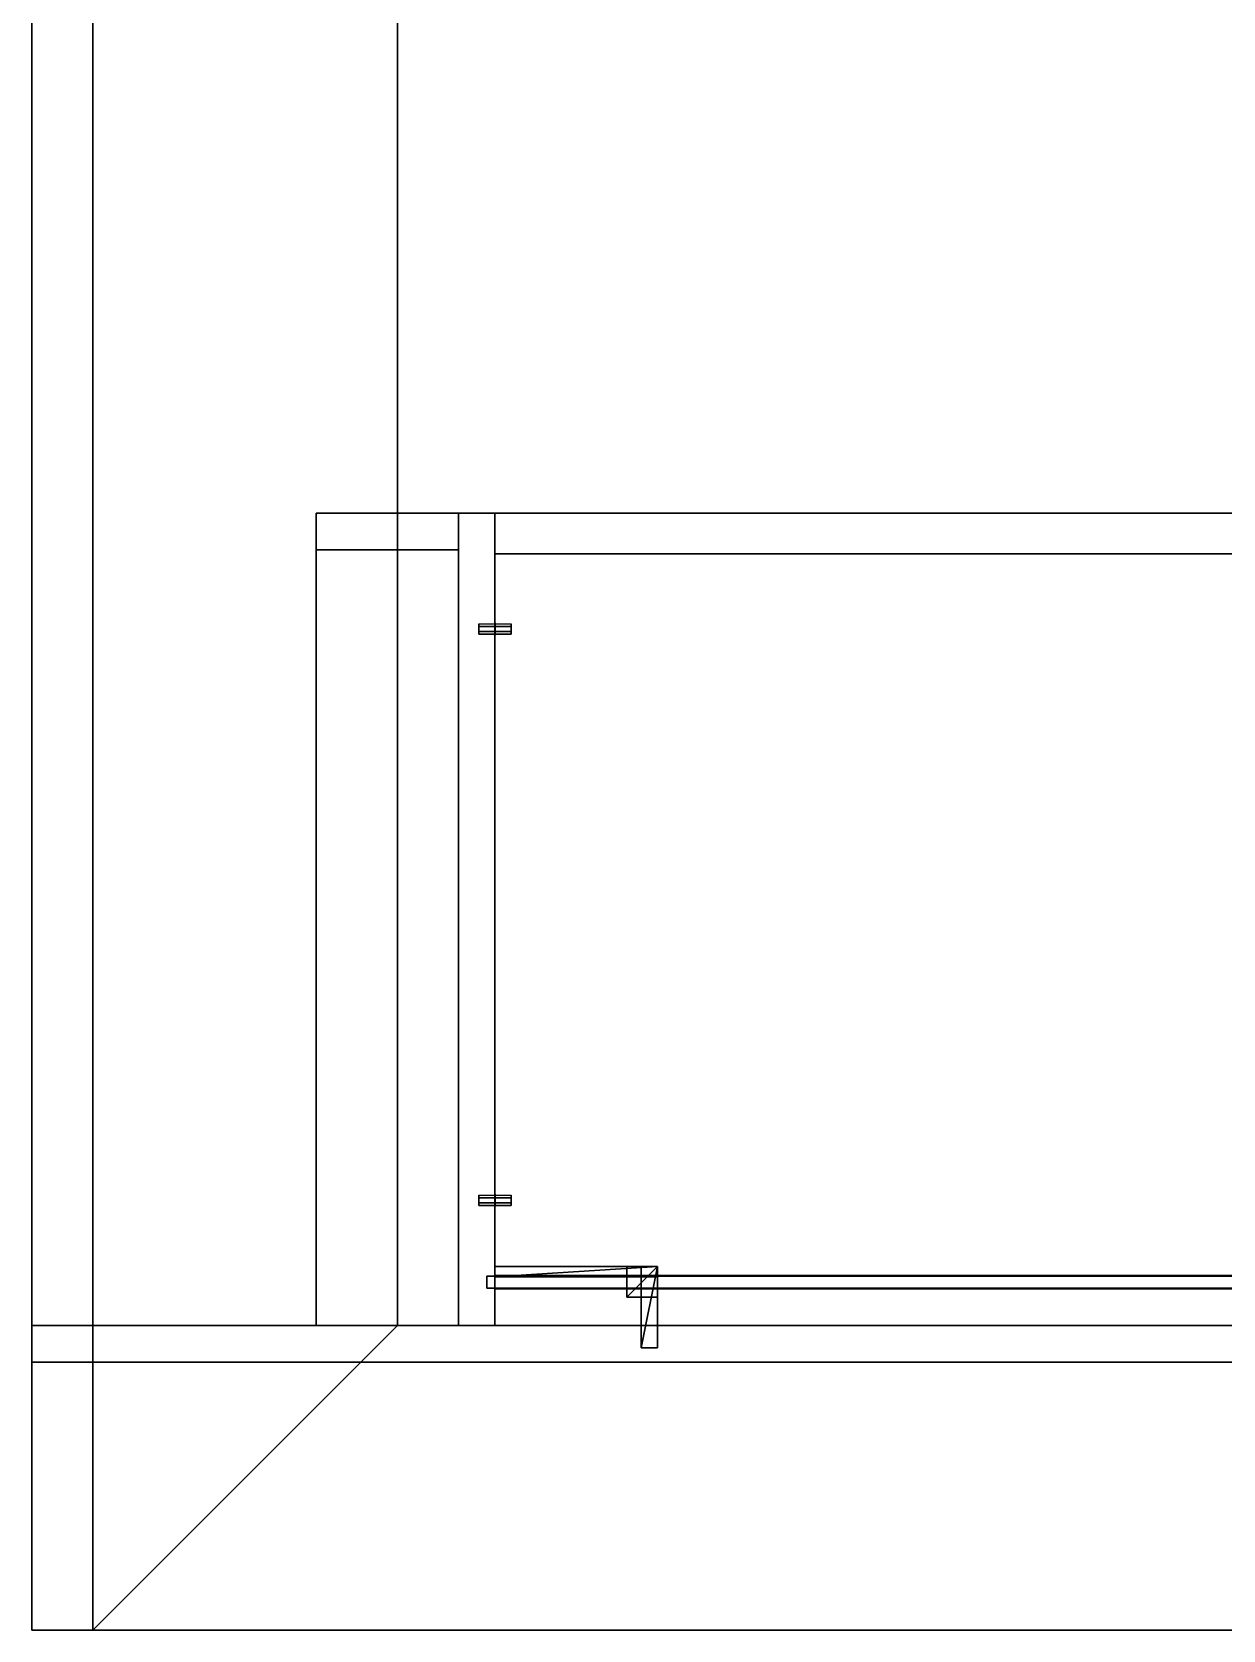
# Model space of a CAD drawing. Extents: x 0 to 4068, y -4475 to 0.
# Drawn here: x 0 to 586, y -4475 to -3688 of the extents above; entities that cross this region are included whole.
import ezdxf

# ---------------------------------------------------------------- set-up
doc = ezdxf.new("R2010")
doc.units = 0
for name, color, linetype in [('LAYER0', 7, 'CONTINUOUS'), ('LAYER1', 7, 'CONTINUOUS'), ('LAYER10', 7, 'CONTINUOUS'), ('LAYER11', 7, 'CONTINUOUS'), ('LAYER116', 45, 'CONTINUOUS'), ('LAYER117', 45, 'CONTINUOUS'), ('LAYER118', 45, 'CONTINUOUS'), ('LAYER119', 45, 'CONTINUOUS'), ('LAYER120', 45, 'CONTINUOUS'), ('LAYER121', 45, 'CONTINUOUS'), ('LAYER128', 253, 'CONTINUOUS'), ('LAYER129', 253, 'CONTINUOUS'), ('LAYER130', 253, 'CONTINUOUS'), ('LAYER132', 253, 'CONTINUOUS'), ('LAYER133', 253, 'CONTINUOUS'), ('LAYER18', 45, 'CONTINUOUS'), ('LAYER20', 45, 'CONTINUOUS'), ('LAYER21', 45, 'CONTINUOUS'), ('LAYER22', 45, 'CONTINUOUS'), ('LAYER23', 45, 'CONTINUOUS'), ('LAYER24', 2, 'CONTINUOUS'), ('LAYER25', 37, 'CONTINUOUS'), ('LAYER26', 37, 'CONTINUOUS'), ('LAYER27', 37, 'CONTINUOUS'), ('LAYER28', 37, 'CONTINUOUS'), ('LAYER29', 37, 'CONTINUOUS'), ('LAYER30', 37, 'CONTINUOUS'), ('LAYER31', 45, 'CONTINUOUS'), ('LAYER33', 45, 'CONTINUOUS'), ('LAYER34', 45, 'CONTINUOUS'), ('LAYER35', 45, 'CONTINUOUS'), ('LAYER36', 45, 'CONTINUOUS'), ('LAYER37', 45, 'CONTINUOUS'), ('LAYER38', 45, 'CONTINUOUS'), ('LAYER39', 45, 'CONTINUOUS'), ('LAYER4', 7, 'CONTINUOUS'), ('LAYER41', 45, 'CONTINUOUS'), ('LAYER42', 45, 'CONTINUOUS'), ('LAYER43', 45, 'CONTINUOUS'), ('LAYER44', 45, 'CONTINUOUS'), ('LAYER45', 45, 'CONTINUOUS'), ('LAYER46', 45, 'CONTINUOUS'), ('LAYER47', 45, 'CONTINUOUS'), ('LAYER48', 45, 'CONTINUOUS'), ('LAYER49', 45, 'CONTINUOUS'), ('LAYER5', 7, 'CONTINUOUS'), ('LAYER51', 45, 'CONTINUOUS'), ('LAYER52', 45, 'CONTINUOUS'), ('LAYER53', 45, 'CONTINUOUS'), ('LAYER54', 45, 'CONTINUOUS'), ('LAYER55', 254, 'CONTINUOUS'), ('LAYER6', 7, 'CONTINUOUS'), ('LAYER7', 7, 'CONTINUOUS'), ('LAYER8', 7, 'CONTINUOUS'), ('LAYER9', 7, 'CONTINUOUS')]:
    doc.layers.add(name, color=color, linetype=linetype)

msp = doc.modelspace()

# ---------------------------------------------------------------- linework, layer by layer
at = {"layer": 'LAYER0', "invisible_edges": 1}
for points in [[(4068, 0), (0, -4475), (0, 0), (4068, 0)], [(0, -4475), (4068, 0), (4068, -4475), (0, -4475)]]:
    msp.add_3dface(points, dxfattribs=at)
at = {"layer": 'LAYER1', "invisible_edges": 1}
for points in [[(4068, -4475, 5), (0, -4475), (4068, -4475), (4068, -4475, 5)], [(0, -4475), (4068, -4475, 5), (0, -4475, 5), (0, -4475)]]:
    msp.add_3dface(points, dxfattribs=at)
at = {"layer": 'LAYER10', "invisible_edges": 1}
for points in [[(180, -4325, 5), (30, -4475, 2415), (30, -4475, 5), (180, -4325, 5)], [(30, -4475, 2415), (180, -4325, 5), (180, -4325, 2415), (30, -4475, 2415)]]:
    msp.add_3dface(points, dxfattribs=at)
at = {"layer": 'LAYER11', "invisible_edges": 1}
for points in [[(4068, -4475, 2415), (180, -4325, 2415), (30, -4475, 2415), (4068, -4475, 2415)], [(180, -4325, 2415), (4068, -4475, 2415), (3918, -4325, 2415), (180, -4325, 2415)]]:
    msp.add_3dface(points, dxfattribs=at)
at = {"layer": 'LAYER116', "invisible_edges": 1}
for points in [[(140, -3925, 2405), (210, -3925, 1905), (140, -3925, 1905), (140, -3925, 2405)], [(210, -3925, 1905), (140, -3925, 2405), (210, -3925, 2405), (210, -3925, 1905)], [(140, -4325, 1923), (210, -3943, 1923), (140, -3943, 1923), (140, -4325, 1923)], [(210, -3943, 1923), (140, -4325, 1923), (210, -4325, 1923), (210, -3943, 1923)]]:
    msp.add_3dface(points, dxfattribs=at)
at = {"layer": 'LAYER117', "invisible_edges": 1}
for points in [[(140, -3943, 1905), (210, -3925, 1905), (210, -3943, 1905), (140, -3943, 1905)], [(210, -3925, 1905), (140, -3943, 1905), (140, -3925, 1905), (210, -3925, 1905)], [(140, -3943, 1905), (210, -3943, 1923), (210, -3943, 1905), (140, -3943, 1905)], [(210, -3943, 1923), (140, -3943, 1905), (140, -3943, 1923), (210, -3943, 1923)]]:
    msp.add_3dface(points, dxfattribs=at)
at = {"layer": 'LAYER118', "invisible_edges": 1}
for points in [[(210, -3943, 2405), (210, -3925, 1905), (210, -3925, 2405), (210, -3943, 2405)], [(210, -3925, 1905), (210, -3943, 2405), (210, -3943, 1905), (210, -3925, 1905)], [(210, -4325, 1905), (210, -3943, 1923), (210, -4325, 1923), (210, -4325, 1905)], [(210, -3943, 1923), (210, -4325, 1905), (210, -3943, 1905), (210, -3943, 1923)]]:
    msp.add_3dface(points, dxfattribs=at)
at = {"layer": 'LAYER119', "invisible_edges": 1}
for points in [[(140, -3925, 2405), (210, -3943, 2405), (210, -3925, 2405), (140, -3925, 2405)], [(210, -3943, 2405), (140, -3925, 2405), (140, -3943, 2405), (210, -3943, 2405)], [(140, -4325, 1923), (210, -4325, 1905), (210, -4325, 1923), (140, -4325, 1923)], [(210, -4325, 1905), (140, -4325, 1923), (140, -4325, 1905), (210, -4325, 1905)]]:
    msp.add_3dface(points, dxfattribs=at)
at = {"layer": 'LAYER120', "invisible_edges": 1}
for points in [[(140, -3943, 1905), (140, -3925, 2405), (140, -3925, 1905), (140, -3943, 1905)], [(140, -3925, 2405), (140, -3943, 1905), (140, -3943, 2405), (140, -3925, 2405)], [(140, -3943, 1905), (140, -4325, 1923), (140, -3943, 1923), (140, -3943, 1905)], [(140, -4325, 1923), (140, -3943, 1905), (140, -4325, 1905), (140, -4325, 1923)]]:
    msp.add_3dface(points, dxfattribs=at)
at = {"layer": 'LAYER121', "invisible_edges": 1}
for points in [[(210, -3943, 2405), (140, -3943, 1905), (210, -3943, 1905), (210, -3943, 2405)], [(140, -3943, 1905), (210, -3943, 2405), (140, -3943, 2405), (140, -3943, 1905)], [(210, -4325, 1905), (140, -3943, 1905), (210, -3943, 1905), (210, -4325, 1905)], [(140, -3943, 1905), (210, -4325, 1905), (140, -4325, 1905), (140, -3943, 1905)]]:
    msp.add_3dface(points, dxfattribs=at)
at = {"layer": 'LAYER128', "invisible_edges": 1}
for points in [[(1600, -4325, 65), (0, -4325, 5), (0, -4325, 65), (1600, -4325, 65)], [(0, -4325, 5), (1600, -4325, 65), (1600, -4325, 5), (0, -4325, 5)]]:
    msp.add_3dface(points, dxfattribs=at)
at = {"layer": 'LAYER129', "invisible_edges": 1}
for points in [[(0, -4343, 65), (0, -4325, 5), (0, -4343, 5), (0, -4343, 65)], [(0, -4325, 5), (0, -4343, 65), (0, -4325, 65), (0, -4325, 5)]]:
    msp.add_3dface(points, dxfattribs=at)
at = {"layer": 'LAYER130', "invisible_edges": 1}
for points in [[(1600, -4343, 5), (0, -4325, 5), (1600, -4325, 5), (1600, -4343, 5)], [(0, -4325, 5), (1600, -4343, 5), (0, -4343, 5), (0, -4325, 5)]]:
    msp.add_3dface(points, dxfattribs=at)
at = {"layer": 'LAYER132', "invisible_edges": 1}
for points in [[(0, -4343, 65), (1600, -4325, 65), (0, -4325, 65), (0, -4343, 65)], [(1600, -4325, 65), (0, -4343, 65), (1600, -4343, 65), (1600, -4325, 65)]]:
    msp.add_3dface(points, dxfattribs=at)
at = {"layer": 'LAYER133', "invisible_edges": 1}
for points in [[(1600, -4343, 5), (0, -4343, 65), (0, -4343, 5), (1600, -4343, 5)], [(0, -4343, 65), (1600, -4343, 5), (1600, -4343, 65), (0, -4343, 65)]]:
    msp.add_3dface(points, dxfattribs=at)
at = {"layer": 'LAYER18', "invisible_edges": 1}
for points in [[(228, -4325, 2386), (1162, -4325, 2266), (1162, -4325, 2386), (228, -4325, 2386)], [(1162, -4325, 2266), (228, -4325, 2386), (228, -4325, 2266), (1162, -4325, 2266)]]:
    msp.add_3dface(points, dxfattribs=at)
at = {"layer": 'LAYER20', "invisible_edges": 1}
for points in [[(228, -4307, 2266), (1162, -4325, 2266), (228, -4325, 2266), (228, -4307, 2266)], [(1162, -4325, 2266), (228, -4307, 2266), (1162, -4307, 2266), (1162, -4325, 2266)]]:
    msp.add_3dface(points, dxfattribs=at)
at = {"layer": 'LAYER21', "invisible_edges": 1}
for points in [[(228, -4325, 2386), (228, -4307, 2266), (228, -4325, 2266), (228, -4325, 2386)], [(228, -4307, 2266), (228, -4325, 2386), (228, -4307, 2386), (228, -4307, 2266)]]:
    msp.add_3dface(points, dxfattribs=at)
at = {"layer": 'LAYER22', "invisible_edges": 1}
for points in [[(1162, -4307, 2386), (228, -4325, 2386), (1162, -4325, 2386), (1162, -4307, 2386)], [(228, -4325, 2386), (1162, -4307, 2386), (228, -4307, 2386), (228, -4325, 2386)]]:
    msp.add_3dface(points, dxfattribs=at)
at = {"layer": 'LAYER23', "invisible_edges": 1}
for points in [[(228, -4307, 2266), (1162, -4307, 2386), (1162, -4307, 2266), (228, -4307, 2266)], [(1162, -4307, 2386), (228, -4307, 2266), (228, -4307, 2386), (1162, -4307, 2386)]]:
    msp.add_3dface(points, dxfattribs=at)
at = {"layer": 'LAYER24'}
for points in [[(228, -4296, 2340), (228, -4301, 2340), (228, -4296, 2363), (228, -4296, 2340)], [(228, -4296, 2363), (228, -4301, 2340), (228, -4301, 2363), (228, -4296, 2363)], [(228, -4296, 2363), (228, -4301, 2363), (308, -4296, 2363), (228, -4296, 2363)], [(308, -4296, 2363), (228, -4301, 2363), (308, -4301, 2363), (308, -4296, 2363)], [(228, -4296, 2363), (308, -4296, 2363), (228, -4296, 2340), (228, -4296, 2363)], [(228, -4296, 2340), (308, -4296, 2363), (308, -4296, 2340), (228, -4296, 2340)], [(228, -4296, 2340), (308, -4296, 2340), (228, -4301, 2340), (228, -4296, 2340)], [(228, -4301, 2340), (308, -4296, 2340), (308, -4301, 2340), (228, -4301, 2340)], [(228, -4296, 2347), (228, -4301, 2347), (228, -4296, 2363), (228, -4296, 2347)], [(228, -4296, 2363), (228, -4301, 2347), (228, -4301, 2363), (228, -4296, 2363)], [(228, -4296, 2363), (228, -4301, 2363), (308, -4296, 2363), (228, -4296, 2363)], [(308, -4296, 2363), (228, -4301, 2363), (308, -4301, 2363), (308, -4296, 2363)], [(228, -4296, 2363), (308, -4296, 2363), (228, -4296, 2347), (228, -4296, 2363)], [(228, -4296, 2347), (308, -4296, 2363), (308, -4296, 2347), (228, -4296, 2347)], [(228, -4296, 2347), (308, -4296, 2347), (228, -4301, 2347), (228, -4296, 2347)], [(228, -4301, 2347), (308, -4296, 2347), (308, -4301, 2347), (228, -4301, 2347)], [(293, -4296, 2348), (293, -4311, 2348), (293, -4296, 2363), (293, -4296, 2348)], [(293, -4296, 2363), (293, -4311, 2348), (293, -4311, 2363), (293, -4296, 2363)], [(293, -4296, 2363), (293, -4311, 2363), (308, -4296, 2363), (293, -4296, 2363)], [(308, -4296, 2363), (293, -4311, 2363), (308, -4311, 2363), (308, -4296, 2363)], [(293, -4296, 2363), (308, -4296, 2363), (293, -4296, 2348), (293, -4296, 2363)], [(293, -4296, 2348), (308, -4296, 2363), (308, -4296, 2348), (293, -4296, 2348)], [(293, -4296, 2348), (308, -4296, 2348), (293, -4311, 2348), (293, -4296, 2348)], [(293, -4311, 2348), (308, -4296, 2348), (308, -4311, 2348), (293, -4311, 2348)], [(293, -4296, 2348), (293, -4311, 2348), (293, -4296, 2363), (293, -4296, 2348)], [(293, -4296, 2363), (293, -4311, 2348), (293, -4311, 2363), (293, -4296, 2363)], [(293, -4296, 2363), (293, -4311, 2363), (308, -4296, 2363), (293, -4296, 2363)], [(308, -4296, 2363), (293, -4311, 2363), (308, -4311, 2363), (308, -4296, 2363)], [(293, -4296, 2363), (308, -4296, 2363), (293, -4296, 2348), (293, -4296, 2363)], [(293, -4296, 2348), (308, -4296, 2363), (308, -4296, 2348), (293, -4296, 2348)], [(293, -4296, 2348), (308, -4296, 2348), (293, -4311, 2348), (293, -4296, 2348)], [(293, -4311, 2348), (308, -4296, 2348), (308, -4311, 2348), (293, -4311, 2348)], [(293, -4296, 2348), (293, -4311, 2348), (293, -4296, 2363), (293, -4296, 2348)], [(293, -4296, 2363), (293, -4311, 2348), (293, -4311, 2363), (293, -4296, 2363)], [(293, -4296, 2363), (293, -4311, 2363), (308, -4296, 2363), (293, -4296, 2363)], [(308, -4296, 2363), (293, -4311, 2363), (308, -4311, 2363), (308, -4296, 2363)], [(293, -4296, 2363), (308, -4296, 2363), (293, -4296, 2348), (293, -4296, 2363)], [(293, -4296, 2348), (308, -4296, 2363), (308, -4296, 2348), (293, -4296, 2348)], [(293, -4296, 2348), (308, -4296, 2348), (293, -4311, 2348), (293, -4296, 2348)], [(293, -4311, 2348), (308, -4296, 2348), (308, -4311, 2348), (293, -4311, 2348)], [(293, -4296, 2348), (293, -4311, 2348), (293, -4296, 2363), (293, -4296, 2348)], [(293, -4296, 2363), (293, -4311, 2348), (293, -4311, 2363), (293, -4296, 2363)], [(293, -4296, 2363), (293, -4311, 2363), (308, -4296, 2363), (293, -4296, 2363)], [(308, -4296, 2363), (293, -4311, 2363), (308, -4311, 2363), (308, -4296, 2363)], [(293, -4296, 2363), (308, -4296, 2363), (293, -4296, 2348), (293, -4296, 2363)], [(293, -4296, 2348), (308, -4296, 2363), (308, -4296, 2348), (293, -4296, 2348)], [(293, -4296, 2348), (308, -4296, 2348), (293, -4311, 2348), (293, -4296, 2348)], [(293, -4311, 2348), (308, -4296, 2348), (308, -4311, 2348), (293, -4311, 2348)], [(300, -4296, 2355), (300, -4336, 2355), (300, -4296, 2363), (300, -4296, 2355)], [(300, -4296, 2363), (300, -4336, 2355), (300, -4336, 2363), (300, -4296, 2363)], [(300, -4296, 2363), (300, -4336, 2363), (308, -4296, 2363), (300, -4296, 2363)], [(308, -4296, 2363), (300, -4336, 2363), (308, -4336, 2363), (308, -4296, 2363)], [(300, -4296, 2363), (308, -4296, 2363), (300, -4296, 2355), (300, -4296, 2363)], [(300, -4296, 2355), (308, -4296, 2363), (308, -4296, 2355), (300, -4296, 2355)], [(300, -4296, 2355), (308, -4296, 2355), (300, -4336, 2355), (300, -4296, 2355)], [(300, -4336, 2355), (308, -4296, 2355), (308, -4336, 2355), (300, -4336, 2355)], [(308, -4296, 2363), (308, -4301, 2363), (308, -4296, 2340), (308, -4296, 2363)], [(308, -4296, 2340), (308, -4301, 2363), (308, -4301, 2340), (308, -4296, 2340)], [(308, -4296, 2363), (308, -4311, 2363), (308, -4296, 2348), (308, -4296, 2363)], [(308, -4296, 2348), (308, -4311, 2363), (308, -4311, 2348), (308, -4296, 2348)], [(308, -4296, 2363), (308, -4311, 2363), (308, -4296, 2348), (308, -4296, 2363)], [(308, -4296, 2348), (308, -4311, 2363), (308, -4311, 2348), (308, -4296, 2348)], [(308, -4296, 2363), (308, -4311, 2363), (308, -4296, 2348), (308, -4296, 2363)], [(308, -4296, 2348), (308, -4311, 2363), (308, -4311, 2348), (308, -4296, 2348)], [(308, -4296, 2363), (308, -4311, 2363), (308, -4296, 2348), (308, -4296, 2363)], [(308, -4296, 2348), (308, -4311, 2363), (308, -4311, 2348), (308, -4296, 2348)], [(308, -4296, 2363), (308, -4336, 2363), (308, -4296, 2355), (308, -4296, 2363)], [(308, -4296, 2355), (308, -4336, 2363), (308, -4336, 2355), (308, -4296, 2355)], [(308, -4296, 2363), (308, -4301, 2363), (308, -4296, 2347), (308, -4296, 2363)], [(308, -4296, 2347), (308, -4301, 2363), (308, -4301, 2347), (308, -4296, 2347)], [(228, -4301, 2340), (308, -4301, 2340), (228, -4301, 2363), (228, -4301, 2340)], [(228, -4301, 2363), (308, -4301, 2340), (308, -4301, 2363), (228, -4301, 2363)], [(228, -4301, 2347), (308, -4301, 2347), (228, -4301, 2363), (228, -4301, 2347)], [(228, -4301, 2363), (308, -4301, 2347), (308, -4301, 2363), (228, -4301, 2363)], [(293, -4311, 2348), (308, -4311, 2348), (293, -4311, 2363), (293, -4311, 2348)], [(293, -4311, 2363), (308, -4311, 2348), (308, -4311, 2363), (293, -4311, 2363)], [(293, -4311, 2348), (308, -4311, 2348), (293, -4311, 2363), (293, -4311, 2348)], [(293, -4311, 2363), (308, -4311, 2348), (308, -4311, 2363), (293, -4311, 2363)], [(293, -4311, 2348), (308, -4311, 2348), (293, -4311, 2363), (293, -4311, 2348)], [(293, -4311, 2363), (308, -4311, 2348), (308, -4311, 2363), (293, -4311, 2363)], [(293, -4311, 2348), (308, -4311, 2348), (293, -4311, 2363), (293, -4311, 2348)], [(293, -4311, 2363), (308, -4311, 2348), (308, -4311, 2363), (293, -4311, 2363)], [(300, -4336, 2355), (308, -4336, 2355), (300, -4336, 2363), (300, -4336, 2355)], [(300, -4336, 2363), (308, -4336, 2355), (308, -4336, 2363), (300, -4336, 2363)]]:
    msp.add_3dface(points, dxfattribs=at)
at = {"layer": 'LAYER25', "invisible_edges": 1}
for points in [[(308, -4296, 2340), (228, -4296, 2363), (308, -4296, 2363), (308, -4296, 2340)], [(228, -4296, 2363), (308, -4296, 2340), (228, -4296, 2340), (228, -4296, 2363)]]:
    msp.add_3dface(points, dxfattribs=at)
at = {"layer": 'LAYER26', "invisible_edges": 1}
for points in [[(308, -4301, 2363), (228, -4296, 2363), (228, -4301, 2363), (308, -4301, 2363)], [(228, -4296, 2363), (308, -4301, 2363), (308, -4296, 2363), (228, -4296, 2363)]]:
    msp.add_3dface(points, dxfattribs=at)
at = {"layer": 'LAYER27', "invisible_edges": 1}
for points in [[(228, -4301, 2340), (228, -4296, 2363), (228, -4296, 2340), (228, -4301, 2340)], [(228, -4296, 2363), (228, -4301, 2340), (228, -4301, 2363), (228, -4296, 2363)]]:
    msp.add_3dface(points, dxfattribs=at)
at = {"layer": 'LAYER28', "invisible_edges": 1}
for points in [[(308, -4296, 2340), (228, -4301, 2340), (228, -4296, 2340), (308, -4296, 2340)], [(228, -4301, 2340), (308, -4296, 2340), (308, -4301, 2340), (228, -4301, 2340)]]:
    msp.add_3dface(points, dxfattribs=at)
at = {"layer": 'LAYER29', "invisible_edges": 1}
for points in [[(308, -4301, 2363), (308, -4296, 2340), (308, -4296, 2363), (308, -4301, 2363)], [(308, -4296, 2340), (308, -4301, 2363), (308, -4301, 2340), (308, -4296, 2340)]]:
    msp.add_3dface(points, dxfattribs=at)
at = {"layer": 'LAYER30', "invisible_edges": 1}
for points in [[(228, -4301, 2340), (308, -4301, 2363), (228, -4301, 2363), (228, -4301, 2340)], [(308, -4301, 2363), (228, -4301, 2340), (308, -4301, 2340), (308, -4301, 2363)]]:
    msp.add_3dface(points, dxfattribs=at)
at = {"layer": 'LAYER31', "invisible_edges": 1}
for points in [[(1162, -4325, 2404), (228, -3925, 2404), (228, -4325, 2404), (1162, -4325, 2404)], [(228, -3925, 2404), (1162, -4325, 2404), (1162, -3925, 2404), (228, -3925, 2404)], [(228, -4325, 1906), (1162, -3925, 1906), (1162, -4325, 1906), (228, -4325, 1906)], [(1162, -3925, 1906), (228, -4325, 1906), (228, -3925, 1906), (1162, -3925, 1906)]]:
    msp.add_3dface(points, dxfattribs=at)
at = {"layer": 'LAYER33', "invisible_edges": 1}
for points in [[(1162, -3925, 2386), (228, -3925, 2404), (1162, -3925, 2404), (1162, -3925, 2386)], [(228, -3925, 2404), (1162, -3925, 2386), (228, -3925, 2386), (228, -3925, 2404)], [(228, -3925, 1924), (1162, -3925, 1906), (228, -3925, 1906), (228, -3925, 1924)], [(1162, -3925, 1906), (228, -3925, 1924), (1162, -3925, 1924), (1162, -3925, 1906)]]:
    msp.add_3dface(points, dxfattribs=at)
at = {"layer": 'LAYER34', "invisible_edges": 1}
for points in [[(228, -4325, 2386), (228, -3925, 2404), (228, -3925, 2386), (228, -4325, 2386)], [(228, -3925, 2404), (228, -4325, 2386), (228, -4325, 2404), (228, -3925, 2404)], [(228, -4325, 1906), (228, -3925, 1924), (228, -3925, 1906), (228, -4325, 1906)], [(228, -3925, 1924), (228, -4325, 1906), (228, -4325, 1924), (228, -3925, 1924)]]:
    msp.add_3dface(points, dxfattribs=at)
at = {"layer": 'LAYER35', "invisible_edges": 1}
for points in [[(228, -4325, 2386), (1162, -4325, 2404), (228, -4325, 2404), (228, -4325, 2386)], [(1162, -4325, 2404), (228, -4325, 2386), (1162, -4325, 2386), (1162, -4325, 2404)], [(1162, -4325, 1924), (228, -4325, 1906), (1162, -4325, 1906), (1162, -4325, 1924)], [(228, -4325, 1906), (1162, -4325, 1924), (228, -4325, 1924), (228, -4325, 1906)]]:
    msp.add_3dface(points, dxfattribs=at)
at = {"layer": 'LAYER36', "invisible_edges": 1}
for points in [[(1162, -3925, 2386), (228, -4325, 2386), (228, -3925, 2386), (1162, -3925, 2386)], [(228, -4325, 2386), (1162, -3925, 2386), (1162, -4325, 2386), (228, -4325, 2386)], [(228, -3925, 1924), (1162, -4325, 1924), (1162, -3925, 1924), (228, -3925, 1924)], [(1162, -4325, 1924), (228, -3925, 1924), (228, -4325, 1924), (1162, -4325, 1924)]]:
    msp.add_3dface(points, dxfattribs=at)
at = {"layer": 'LAYER37', "invisible_edges": 1}
for points in [[(1166, -4306.7, 1920), (224, -4306.7, 2390), (224, -4306.7, 1920), (1166, -4306.7, 1920)], [(224, -4306.7, 2390), (1166, -4306.7, 1920), (1166, -4306.7, 2390), (224, -4306.7, 2390)]]:
    msp.add_3dface(points, dxfattribs=at)
at = {"layer": 'LAYER38', "invisible_edges": 1}
for points in [[(224, -4300.7, 1920), (224, -4306.7, 2390), (224, -4300.7, 2390), (224, -4300.7, 1920)], [(224, -4306.7, 2390), (224, -4300.7, 1920), (224, -4306.7, 1920), (224, -4306.7, 2390)]]:
    msp.add_3dface(points, dxfattribs=at)
at = {"layer": 'LAYER39', "invisible_edges": 1}
for points in [[(1166, -4300.7, 2390), (224, -4306.7, 2390), (1166, -4306.7, 2390), (1166, -4300.7, 2390)], [(224, -4306.7, 2390), (1166, -4300.7, 2390), (224, -4300.7, 2390), (224, -4306.7, 2390)]]:
    msp.add_3dface(points, dxfattribs=at)
at = {"layer": 'LAYER4', "invisible_edges": 1}
for points in [[(0, 0, 5), (0, -4475), (0, -4475, 5), (0, 0, 5)], [(0, -4475), (0, 0, 5), (0, 0), (0, -4475)]]:
    msp.add_3dface(points, dxfattribs=at)
at = {"layer": 'LAYER41', "invisible_edges": 1}
for points in [[(224, -4300.7, 1920), (1166, -4306.7, 1920), (224, -4306.7, 1920), (224, -4300.7, 1920)], [(1166, -4306.7, 1920), (224, -4300.7, 1920), (1166, -4300.7, 1920), (1166, -4306.7, 1920)]]:
    msp.add_3dface(points, dxfattribs=at)
at = {"layer": 'LAYER42', "invisible_edges": 1}
for points in [[(1166, -4300.7, 2390), (224, -4300.7, 1920), (224, -4300.7, 2390), (1166, -4300.7, 2390)], [(224, -4300.7, 1920), (1166, -4300.7, 2390), (1166, -4300.7, 1920), (224, -4300.7, 1920)]]:
    msp.add_3dface(points, dxfattribs=at)
at = {"layer": 'LAYER43', "invisible_edges": 1}
for points in [[(228, -4325, 1905), (228, -3925, 2405), (228, -4325, 2405), (228, -4325, 1905)], [(228, -3925, 2405), (228, -4325, 1905), (228, -3925, 1905), (228, -3925, 2405)]]:
    msp.add_3dface(points, dxfattribs=at)
at = {"layer": 'LAYER44', "invisible_edges": 1}
for points in [[(228, -4325, 1905), (210, -3925, 1905), (228, -3925, 1905), (228, -4325, 1905)], [(210, -3925, 1905), (228, -4325, 1905), (210, -4325, 1905), (210, -3925, 1905)]]:
    msp.add_3dface(points, dxfattribs=at)
at = {"layer": 'LAYER45', "invisible_edges": 1}
for points in [[(210, -3925, 1905), (228, -3925, 2405), (228, -3925, 1905), (210, -3925, 1905)], [(228, -3925, 2405), (210, -3925, 1905), (210, -3925, 2405), (228, -3925, 2405)]]:
    msp.add_3dface(points, dxfattribs=at)
at = {"layer": 'LAYER46', "invisible_edges": 1}
for points in [[(210, -4325, 2405), (228, -3925, 2405), (210, -3925, 2405), (210, -4325, 2405)], [(228, -3925, 2405), (210, -4325, 2405), (228, -4325, 2405), (228, -3925, 2405)]]:
    msp.add_3dface(points, dxfattribs=at)
at = {"layer": 'LAYER47', "invisible_edges": 1}
for points in [[(210, -4325, 2405), (228, -4325, 1905), (228, -4325, 2405), (210, -4325, 2405)], [(228, -4325, 1905), (210, -4325, 2405), (210, -4325, 1905), (228, -4325, 1905)]]:
    msp.add_3dface(points, dxfattribs=at)
at = {"layer": 'LAYER48', "invisible_edges": 1}
for points in [[(210, -3925, 1905), (210, -4325, 2405), (210, -3925, 2405), (210, -3925, 1905)], [(210, -4325, 2405), (210, -3925, 1905), (210, -4325, 1905), (210, -4325, 2405)]]:
    msp.add_3dface(points, dxfattribs=at)
at = {"layer": 'LAYER49', "invisible_edges": 1}
for points in [[(228, -4300.4, 2146), (1162, -3945, 2146), (1162, -4300.4, 2146), (228, -4300.4, 2146)], [(1162, -3945, 2146), (228, -4300.4, 2146), (228, -3945, 2146), (1162, -3945, 2146)]]:
    msp.add_3dface(points, dxfattribs=at)
at = {"layer": 'LAYER5', "invisible_edges": 1}
for points in [[(4068, -4475, 5), (0, 0, 5), (0, -4475, 5), (4068, -4475, 5)], [(0, 0, 5), (4068, -4475, 5), (4068, 0, 5), (0, 0, 5)]]:
    msp.add_3dface(points, dxfattribs=at)
at = {"layer": 'LAYER51', "invisible_edges": 1}
for points in [[(228, -3945, 2164), (1162, -3945, 2146), (228, -3945, 2146), (228, -3945, 2164)], [(1162, -3945, 2146), (228, -3945, 2164), (1162, -3945, 2164), (1162, -3945, 2146)]]:
    msp.add_3dface(points, dxfattribs=at)
at = {"layer": 'LAYER52', "invisible_edges": 1}
for points in [[(228, -4300.4, 2146), (228, -3945, 2164), (228, -3945, 2146), (228, -4300.4, 2146)], [(228, -3945, 2164), (228, -4300.4, 2146), (228, -4300.4, 2164), (228, -3945, 2164)]]:
    msp.add_3dface(points, dxfattribs=at)
at = {"layer": 'LAYER53', "invisible_edges": 1}
for points in [[(1162, -4300.4, 2164), (228, -4300.4, 2146), (1162, -4300.4, 2146), (1162, -4300.4, 2164)], [(228, -4300.4, 2146), (1162, -4300.4, 2164), (228, -4300.4, 2164), (228, -4300.4, 2146)]]:
    msp.add_3dface(points, dxfattribs=at)
at = {"layer": 'LAYER54', "invisible_edges": 1}
for points in [[(228, -3945, 2164), (1162, -4300.4, 2164), (1162, -3945, 2164), (228, -3945, 2164)], [(1162, -4300.4, 2164), (228, -3945, 2164), (228, -4300.4, 2164), (1162, -4300.4, 2164)]]:
    msp.add_3dface(points, dxfattribs=at)
at = {"layer": 'LAYER55'}
for points in [[(220, -3979.5, 2143.5), (220, -3984.5, 2143.5), (220, -3983.25, 2145.665), (220, -3980.75, 2145.665)], [(220, -3979.5, 2143.5), (220, -3980.75, 2141.335), (220, -3983.25, 2141.335), (220, -3984.5, 2143.5)], [(227.95, -3985, 2143.5), (227.95, -3979, 2143.5), (227.95, -3980.5, 2146.098), (227.95, -3983.5, 2146.098)], [(227.95, -3985, 2143.5), (227.95, -3979, 2143.5), (227.95, -3980.5, 2140.902), (227.95, -3983.5, 2140.902)], [(228.05, -3985, 2143.5), (228.05, -3979, 2143.5), (228.05, -3980.5, 2146.098), (228.05, -3983.5, 2146.098)], [(228.05, -3985, 2143.5), (228.05, -3979, 2143.5), (228.05, -3980.5, 2140.902), (228.05, -3983.5, 2140.902)], [(236, -3979.5, 2143.5), (236, -3984.5, 2143.5), (236, -3983.25, 2145.665), (236, -3980.75, 2145.665)], [(236, -3979.5, 2143.5), (236, -3980.75, 2141.335), (236, -3983.25, 2141.335), (236, -3984.5, 2143.5)], [(220, -4260.9, 2143.5), (220, -4265.9, 2143.5), (220, -4264.65, 2145.665), (220, -4262.15, 2145.665)], [(220, -4260.9, 2143.5), (220, -4262.15, 2141.335), (220, -4264.65, 2141.335), (220, -4265.9, 2143.5)], [(227.95, -4266.4, 2143.5), (227.95, -4260.4, 2143.5), (227.95, -4261.9, 2146.098), (227.95, -4264.9, 2146.098)], [(227.95, -4266.4, 2143.5), (227.95, -4260.4, 2143.5), (227.95, -4261.9, 2140.902), (227.95, -4264.9, 2140.902)], [(228.05, -4266.4, 2143.5), (228.05, -4260.4, 2143.5), (228.05, -4261.9, 2146.098), (228.05, -4264.9, 2146.098)], [(228.05, -4266.4, 2143.5), (228.05, -4260.4, 2143.5), (228.05, -4261.9, 2140.902), (228.05, -4264.9, 2140.902)], [(236, -4260.9, 2143.5), (236, -4265.9, 2143.5), (236, -4264.65, 2145.665), (236, -4262.15, 2145.665)], [(236, -4260.9, 2143.5), (236, -4262.15, 2141.335), (236, -4264.65, 2141.335), (236, -4265.9, 2143.5)]]:
    msp.add_3dface(points, dxfattribs=at)
at = {"layer": 'LAYER6', "invisible_edges": 1}
for points in [[(180, -1821, 5), (30, -4475, 5), (30, -1971, 5), (180, -1821, 5)], [(30, -4475, 5), (180, -1821, 5), (180, -4325, 5), (30, -4475, 5)], [(180, -4325, 5), (4068, -4475, 5), (30, -4475, 5), (180, -4325, 5)], [(4068, -4475, 5), (180, -4325, 5), (3918, -4325, 5), (4068, -4475, 5)]]:
    msp.add_3dface(points, dxfattribs=at)
at = {"layer": 'LAYER7'}
for points, invisible_edges in [([(180, -4325, 2415), (180, -2552.5, 1201.5), (180, -1821, 2415), (180, -4325, 2415)], 3), ([(180, -4325, 2415), (180, -1821, 5), (180, -2552.5, 1121.5), (180, -4325, 2415)], 7), ([(180, -1821, 5), (180, -4325, 2415), (180, -4325, 5), (180, -1821, 5)], 1), ([(180, -2552.5, 1201.5), (180, -4325, 2415), (180, -2552.5, 1121.5), (180, -2552.5, 1201.5)], 3), ([(3918, -4325, 2415), (3345.5, -4325, 1847.5), (180, -4325, 2415), (3918, -4325, 2415)], 3), ([(3285.5, -4325, 1847.5), (180, -4325, 2415), (3345.5, -4325, 1847.5), (3285.5, -4325, 1847.5)], 3), ([(3285.5, -4325, 1767.5), (180, -4325, 2415), (3285.5, -4325, 1847.5), (3285.5, -4325, 1767.5)], 3), ([(1801.5, -4325, 1220.5), (180, -4325, 2415), (3285.5, -4325, 1767.5), (1801.5, -4325, 1220.5)], 7), ([(1741.5, -4325, 1220.5), (180, -4325, 2415), (1801.5, -4325, 1220.5), (1741.5, -4325, 1220.5)], 3), ([(864.5, -4325, 1209.5), (180, -4325, 2415), (1741.5, -4325, 1220.5), (864.5, -4325, 1209.5)], 7), ([(804.5, -4325, 1209.5), (180, -4325, 2415), (864.5, -4325, 1209.5), (804.5, -4325, 1209.5)], 3), ([(804.5, -4325, 1129.5), (180, -4325, 2415), (804.5, -4325, 1209.5), (804.5, -4325, 1129.5)], 3), ([(804.5, -4325, 1129.5), (180, -4325, 5), (180, -4325, 2415), (804.5, -4325, 1129.5)], 5), ([(180, -4325, 5), (804.5, -4325, 1129.5), (3918, -4325, 5), (180, -4325, 5)], 3)]:
    msp.add_3dface(points, dxfattribs=dict(at, invisible_edges=invisible_edges))
at = {"layer": 'LAYER8', "invisible_edges": 1}
for points in [[(180, -4325, 2415), (30, -4475, 5), (30, -4475, 2415), (180, -4325, 2415)], [(30, -4475, 5), (180, -4325, 2415), (180, -4325, 5), (30, -4475, 5)]]:
    msp.add_3dface(points, dxfattribs=at)
at = {"layer": 'LAYER9', "invisible_edges": 1}
for points in [[(30, -1971, 2415), (30, -4475, 5), (30, -4475, 2415), (30, -1971, 2415)], [(30, -4475, 5), (30, -1971, 2415), (30, -1971, 5), (30, -4475, 5)], [(4068, -4475, 2415), (30, -4475, 5), (4068, -4475, 5), (4068, -4475, 2415)], [(30, -4475, 5), (4068, -4475, 2415), (30, -4475, 2415), (30, -4475, 5)]]:
    msp.add_3dface(points, dxfattribs=at)

# ---------------------------------------------------------------- meshes
at = {"layer": 'LAYER11'}
mesh = msp.add_polymesh((2, 2), dxfattribs=at)
for k, corner in enumerate([(180, -1821, 2415), (180, -4325, 2415), (30, -1971, 2415), (30, -4475, 2415)]):
    mesh.set_mesh_vertex(divmod(k, 2), corner)
at = {"layer": 'LAYER55'}
mesh = msp.add_polymesh((2, 6), dxfattribs=dict(at, n_close=True))
for k, corner in enumerate([(236, -3979.5, 2143.5), (236, -3980.75, 2145.665), (236, -3983.25, 2145.665), (236, -3984.5, 2143.5), (236, -3983.25, 2141.335), (236, -3980.75, 2141.335), (220, -3979.5, 2143.5), (220, -3980.75, 2145.665), (220, -3983.25, 2145.665), (220, -3984.5, 2143.5), (220, -3983.25, 2141.335), (220, -3980.75, 2141.335)]):
    mesh.set_mesh_vertex(divmod(k, 6), corner)
mesh = msp.add_polymesh((2, 6), dxfattribs=dict(at, n_close=True))
for k, corner in enumerate([(228.05, -3979, 2143.5), (228.05, -3980.5, 2146.098), (228.05, -3983.5, 2146.098), (228.05, -3985, 2143.5), (228.05, -3983.5, 2140.902), (228.05, -3980.5, 2140.902), (227.95, -3979, 2143.5), (227.95, -3980.5, 2146.098), (227.95, -3983.5, 2146.098), (227.95, -3985, 2143.5), (227.95, -3983.5, 2140.902), (227.95, -3980.5, 2140.902)]):
    mesh.set_mesh_vertex(divmod(k, 6), corner)
mesh = msp.add_polymesh((2, 6), dxfattribs=dict(at, n_close=True))
for k, corner in enumerate([(236, -4260.9, 2143.5), (236, -4262.15, 2145.665), (236, -4264.65, 2145.665), (236, -4265.9, 2143.5), (236, -4264.65, 2141.335), (236, -4262.15, 2141.335), (220, -4260.9, 2143.5), (220, -4262.15, 2145.665), (220, -4264.65, 2145.665), (220, -4265.9, 2143.5), (220, -4264.65, 2141.335), (220, -4262.15, 2141.335)]):
    mesh.set_mesh_vertex(divmod(k, 6), corner)
mesh = msp.add_polymesh((2, 6), dxfattribs=dict(at, n_close=True))
for k, corner in enumerate([(228.05, -4260.4, 2143.5), (228.05, -4261.9, 2146.098), (228.05, -4264.9, 2146.098), (228.05, -4266.4, 2143.5), (228.05, -4264.9, 2140.902), (228.05, -4261.9, 2140.902), (227.95, -4260.4, 2143.5), (227.95, -4261.9, 2146.098), (227.95, -4264.9, 2146.098), (227.95, -4266.4, 2143.5), (227.95, -4264.9, 2140.902), (227.95, -4261.9, 2140.902)]):
    mesh.set_mesh_vertex(divmod(k, 6), corner)

doc.saveas('drawing.dxf')
